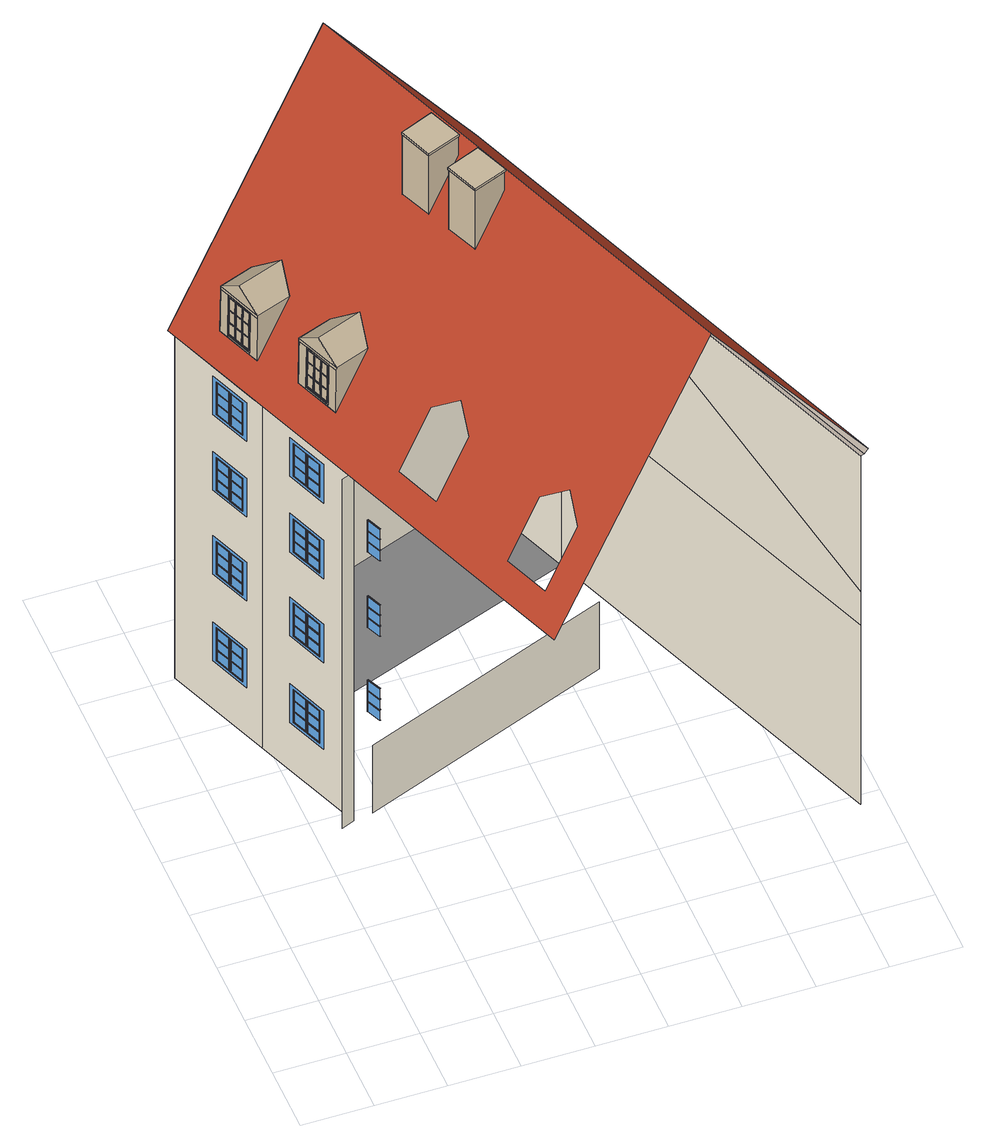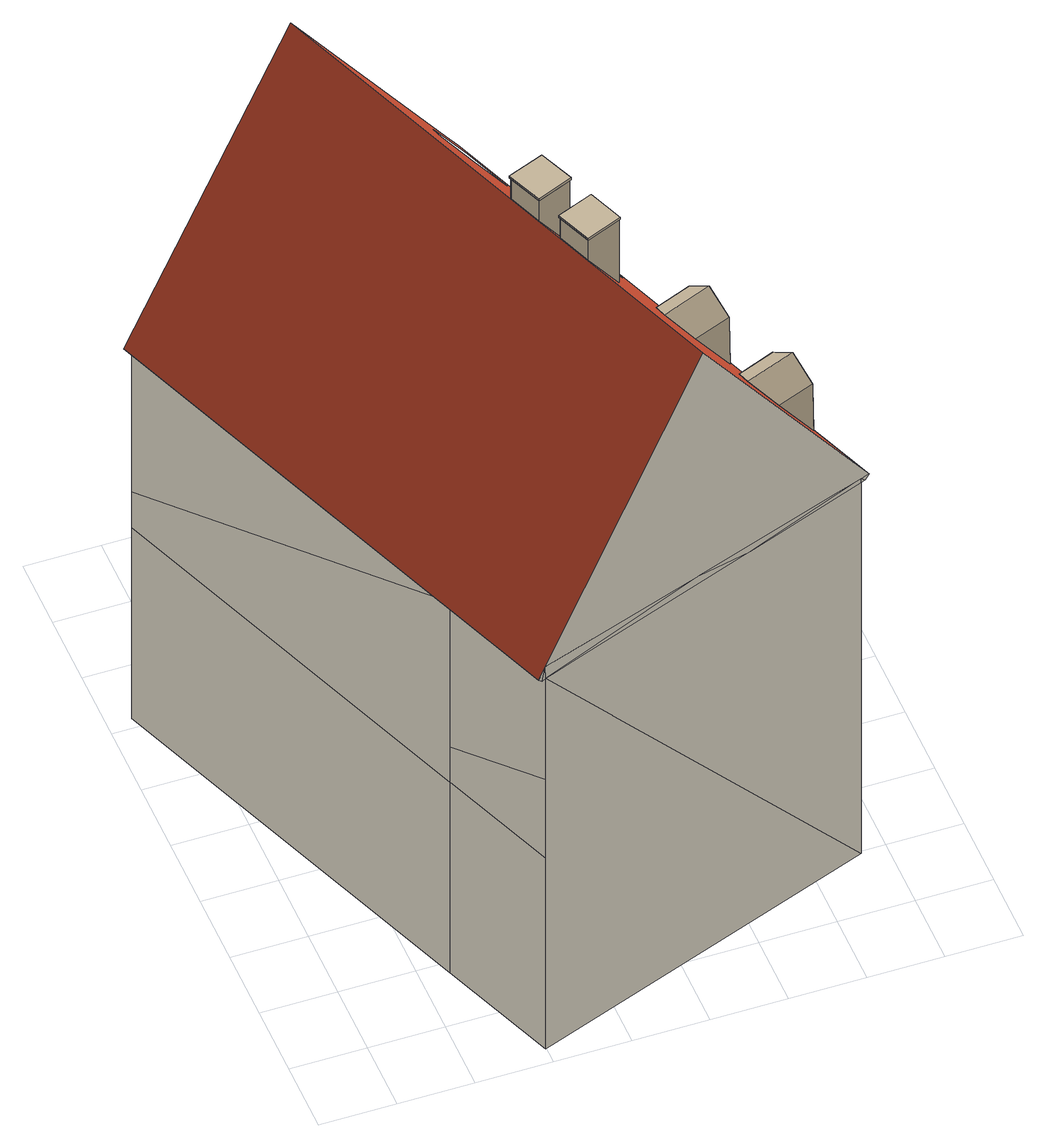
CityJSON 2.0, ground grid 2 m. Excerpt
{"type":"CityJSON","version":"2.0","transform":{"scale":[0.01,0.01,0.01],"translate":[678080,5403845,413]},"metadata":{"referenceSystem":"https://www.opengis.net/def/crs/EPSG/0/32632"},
"CityObjects":{
"building1":{"type":"Building","attributes":{"dataAvailable":"NotSufficient","measuredHeight":20.84},"children":["building1-1","building1-2","building1-3","building1-4"],"geometry":[{"type":"MultiSurface","lod":"3","boundaries":[[[0,1,2]],[[3,4,1,0]],[[2,5,0]],[[6,3,0,5]],[[7,4,3]],[[8,9,10,11]],[[12,13,14,15]],[[16,17,18,19]],[[20,21,22,23]],[[24,25,26,27]],[[28,29,30,31]],[[32,33,34,35]],[[36,37,38,39]],[[40,41,42,43]],[[44,45,46,47]],[[48,49,50,51]],[[52,53,54,55]],[[13,56,57,14]],[[9,58,59,10]],[[17,60,61,18]],[[25,62,63,26]],[[21,64,65,22]],[[29,66,67,30]],[[37,68,69,38]],[[33,70,71,34]],[[41,72,73,42]],[[49,74,75,50]],[[45,76,77,46]],[[53,78,79,54]],[[80,81,82,83],[57,84,15,14],[85,11,10,59],[86,19,18,61]],[[87,88,89,90],[63,91,27,26],[92,23,22,65],[93,31,30,67]],[[94,95,96,97],[69,98,39,38],[99,35,34,71],[100,43,42,73]],[[101,102,103,104],[75,105,51,50],[106,47,46,77],[107,55,54,79]],[[13,12,108,109]],[[9,8,110,111]],[[17,16,112,113]],[[25,24,114,115]],[[21,20,116,117]],[[29,28,118,119]],[[37,36,120,121]],[[33,32,122,123]],[[41,40,124,125]],[[49,48,126,127]],[[45,44,128,129]],[[53,52,130,131]],[[132,12,15,84]],[[133,16,19,86]],[[134,8,11,85]],[[135,24,27,91]],[[136,28,31,93]],[[137,20,23,92]],[[138,36,39,98]],[[139,40,43,100]],[[140,32,35,99]],[[141,48,51,105]],[[142,52,55,107]],[[143,44,47,106]],[[60,17,16,133]],[[13,12,132,56]],[[58,9,8,134]],[[66,29,28,136]],[[25,24,135,62]],[[64,21,20,137]],[[72,41,40,139]],[[37,36,138,68]],[[70,33,32,140]],[[78,53,52,142]],[[49,48,141,74]],[[76,45,44,143]],[[5,144,145,6],[146,147,148,149],[150,151,152,153],[154,155,156,157],[158,159,160,161]],[[8,134,162,110]],[[12,132,163,108]],[[16,133,164,112]],[[20,137,165,116]],[[24,135,166,114]],[[28,136,167,118]],[[32,140,168,122]],[[36,138,169,120]],[[40,139,170,124]],[[44,143,171,128]],[[48,141,172,126]],[[52,142,173,130]],[[60,133,86,61]],[[56,132,84,57]],[[58,134,85,59]],[[66,136,93,67]],[[62,135,91,63]],[[64,137,92,65]],[[72,139,100,73]],[[68,138,98,69]],[[70,140,99,71]],[[78,142,107,79]],[[74,141,105,75]],[[76,143,106,77]],[[7,3,6]],[[56,13,109,174]],[[58,9,111,175]],[[60,17,113,176]],[[62,25,115,177]],[[64,21,117,178]],[[66,29,119,179]],[[68,37,121,180]],[[70,33,123,181]],[[72,41,125,182]],[[74,49,127,183]],[[76,45,129,184]],[[78,53,131,185]],[[186,187,188,189]],[[190,191,192,193]],[[194,195,196,197]],[[198,199,200,201]],[[202,203,204,205]],[[206,207,208,209]],[[210,211,212,213]],[[214,215,216,217]],[[218,219,220,221]],[[222,223,224,225]],[[226,227,228,229]],[[230,231,232,233]],[[147,146,149,148],[80,83,82,81],[234,235,236,237]],[[154,157,156,155],[87,90,89,88],[238,239,240,241]],[[151,150,153,152],[94,97,96,95],[242,243,244,245]],[[160,159,158,161],[101,104,103,102],[246,247,248,249]],[[132,56,174,163]],[[134,58,175,162]],[[133,60,176,164]],[[135,62,177,166]],[[137,64,178,165]],[[136,66,179,167]],[[138,68,180,169]],[[140,70,181,168]],[[139,72,182,170]],[[141,74,183,172]],[[143,76,184,171]],[[142,78,185,173]],[[191,250,251,192]],[[195,252,253,196]],[[187,254,255,188]],[[203,256,257,204]],[[207,258,259,208]],[[199,260,261,200]],[[215,262,263,216]],[[219,264,265,220]],[[211,266,267,212]],[[227,268,269,228]],[[231,270,271,232]],[[223,272,273,224]],[[234,237,236,235],[251,274,193,192],[275,197,196,253],[276,189,188,255]],[[238,241,240,239],[257,277,205,204],[278,209,208,259],[279,201,200,261]],[[242,245,244,243],[263,280,217,216],[281,221,220,265],[282,213,212,267]],[[246,249,248,247],[269,283,229,228],[284,233,232,271],[285,225,224,273]],[[187,186,286,287]],[[195,194,288,289]],[[191,190,290,291]],[[199,198,292,293]],[[207,206,294,295]],[[203,202,296,297]],[[211,210,298,299]],[[219,218,300,301]],[[215,214,302,303]],[[223,222,304,305]],[[231,230,306,307]],[[227,226,308,309]],[[310,186,189,276]],[[311,194,197,275]],[[312,190,193,274]],[[313,198,201,279]],[[314,206,209,278]],[[315,202,205,277]],[[316,210,213,282]],[[317,218,221,281]],[[318,214,217,280]],[[319,222,225,285]],[[320,230,233,284]],[[321,226,229,283]],[[252,195,194,311]],[[254,187,186,310]],[[191,190,312,250]],[[258,207,206,314]],[[260,199,198,313]],[[203,202,315,256]],[[264,219,218,317]],[[266,211,210,316]],[[215,214,318,262]],[[270,231,230,320]],[[272,223,222,319]],[[227,226,321,268]],[[186,310,322,286]],[[194,311,323,288]],[[190,312,324,290]],[[198,313,325,292]],[[206,314,326,294]],[[202,315,327,296]],[[210,316,328,298]],[[218,317,329,300]],[[214,318,330,302]],[[222,319,331,304]],[[230,320,332,306]],[[226,321,333,308]],[[334,335,336,337]],[[338,339,340,341]],[[342,343,344,345]],[[346,347,348,349]],[[350,351,352,353]],[[354,355,356,357]],[[358,359,360,361]],[[362,363,364,365]],[[366,367,368,369]],[[250,312,274,251]],[[254,310,276,255]],[[252,311,275,253]],[[256,315,277,257]],[[260,313,279,261]],[[258,314,278,259]],[[262,318,280,263]],[[266,316,282,267]],[[264,317,281,265]],[[268,321,283,269]],[[272,319,285,273]],[[270,320,284,271]],[[252,195,289,370]],[[254,187,287,371]],[[250,191,291,372]],[[258,207,295,373]],[[260,199,293,374]],[[256,203,297,375]],[[264,219,301,376]],[[266,211,299,377]],[[262,215,303,378]],[[270,231,307,379]],[[272,223,305,380]],[[268,227,309,381]],[[339,382,383,340]],[[335,384,385,336]],[[343,386,387,344]],[[351,388,389,352]],[[347,390,391,348]],[[355,392,393,356]],[[363,394,395,364]],[[359,396,397,360]],[[367,398,399,368]],[[339,338,400,401]],[[335,334,402,403]],[[343,342,404,405]],[[351,350,406,407]],[[347,346,408,409]],[[355,354,410,411]],[[363,362,412,413]],[[359,358,414,415]],[[367,366,416,417]],[[310,254,371,322]],[[311,252,370,323]],[[312,250,372,324]],[[313,260,374,325]],[[314,258,373,326]],[[315,256,375,327]],[[316,266,377,328]],[[317,264,376,329]],[[318,262,378,330]],[[319,272,380,331]],[[320,270,379,332]],[[321,268,381,333]],[[386,343,342,418]],[[339,338,419,382]],[[384,335,334,420]],[[392,355,354,421]],[[351,350,422,388]],[[390,347,346,423]],[[398,367,366,424]],[[363,362,425,394]],[[396,359,358,426]],[[334,420,427,402]],[[338,419,428,400]],[[342,418,429,404]],[[346,423,430,408]],[[350,422,431,406]],[[354,421,432,410]],[[358,426,433,414]],[[362,425,434,412]],[[366,424,435,416]],[[382,339,401,436]],[[384,335,403,437]],[[386,343,405,438]],[[388,351,407,439]],[[390,347,409,440]],[[392,355,411,441]],[[394,363,413,442]],[[396,359,415,443]],[[398,367,417,444]],[[3,6,445,446]],[[447,448,449,450]],[[451,452,453,454]],[[455,456,457,458]],[[459,460,461,462]],[[463,464,465,466]],[[467,468,469,470]],[[471,472,473,474]],[[475,476,477,478]],[[479,480,481,482]],[[483,484,485,486]],[[487,488,489,490]],[[491,492,493,494]],[[495,445,6,145],[496,497,498,499],[500,501,502,503],[504,505,506,507],[508,509,510,511]],[[452,512,513,453]],[[448,514,515,449]],[[456,516,517,457]],[[464,518,519,465]],[[460,520,521,461]],[[468,522,523,469]],[[476,524,525,477]],[[472,526,527,473]],[[480,528,529,481]],[[488,530,531,489]],[[484,532,533,485]],[[492,534,535,493]],[[536,537,538,539],[513,540,454,453],[541,450,449,515],[542,458,457,517]],[[543,544,545,546],[519,547,466,465],[548,462,461,521],[549,470,469,523]],[[550,551,552,553],[525,554,478,477],[555,474,473,527],[556,482,481,529]],[[557,558,559,560],[531,561,490,489],[562,486,485,533],[563,494,493,535]],[[495,564,565,446,445]],[[452,451,566,567]],[[448,447,568,569]],[[456,455,570,571]],[[464,463,572,573]],[[460,459,574,575]],[[468,467,576,577]],[[476,475,578,579]],[[472,471,580,581]],[[480,479,582,583]],[[488,487,584,585]],[[484,483,586,587]],[[492,491,588,589]],[[590,451,454,540]],[[591,455,458,542]],[[592,447,450,541]],[[593,463,466,547]],[[594,467,470,549]],[[595,459,462,548]],[[596,475,478,554]],[[597,479,482,556]],[[598,471,474,555]],[[599,487,490,561]],[[600,491,494,563]],[[601,483,486,562]],[[516,456,455,591]],[[452,451,590,512]],[[514,448,447,592]],[[522,468,467,594]],[[464,463,593,518]],[[520,460,459,595]],[[528,480,479,597]],[[476,475,596,524]],[[526,472,471,598]],[[534,492,491,600]],[[488,487,599,530]],[[532,484,483,601]],[[447,592,602,568]],[[451,590,603,566]],[[455,591,604,570]],[[459,595,605,574]],[[463,593,606,572]],[[467,594,607,576]],[[471,598,608,580]],[[475,596,609,578]],[[479,597,610,582]],[[483,601,611,586]],[[487,599,612,584]],[[491,600,613,588]],[[516,591,542,517]],[[512,590,540,513]],[[514,592,541,515]],[[522,594,549,523]],[[518,593,547,519]],[[520,595,548,521]],[[528,597,556,529]],[[524,596,554,525]],[[526,598,555,527]],[[534,600,563,535]],[[530,599,561,531]],[[532,601,562,533]],[[512,452,567,614]],[[514,448,569,615]],[[516,456,571,616]],[[518,464,573,617]],[[520,460,575,618]],[[522,468,577,619]],[[524,476,579,620]],[[526,472,581,621]],[[528,480,583,622]],[[530,488,585,623]],[[532,484,587,624]],[[534,492,589,625]],[[626,627,628,629]],[[630,631,632,633]],[[634,635,636,637]],[[638,639,640,641]],[[642,643,644,645]],[[646,647,648,649]],[[650,651,652,653]],[[654,655,656,657]],[[658,659,660,661]],[[662,663,664,665]],[[666,667,668,669]],[[670,671,672,673]],[[496,499,498,497],[536,539,538,537],[674,675,676,677]],[[509,508,511,510],[543,546,545,544],[678,679,680,681]],[[502,501,500,503],[550,553,552,551],[682,683,684,685]],[[506,505,504,507],[557,560,559,558],[686,687,688,689]],[[590,512,614,603]],[[592,514,615,602]],[[591,516,616,604]],[[593,518,617,606]],[[595,520,618,605]],[[594,522,619,607]],[[596,524,620,609]],[[598,526,621,608]],[[597,528,622,610]],[[599,530,623,612]],[[601,532,624,611]],[[600,534,625,613]],[[631,690,691,632]],[[635,692,693,636]],[[627,694,695,628]],[[643,696,697,644]],[[647,698,699,648]],[[639,700,701,640]],[[655,702,703,656]],[[659,704,705,660]],[[651,706,707,652]],[[667,708,709,668]],[[671,710,711,672]],[[663,712,713,664]],[[674,677,676,675],[691,714,633,632],[715,637,636,693],[716,629,628,695]],[[678,681,680,679],[697,717,645,644],[718,649,648,699],[719,641,640,701]],[[682,685,684,683],[703,720,657,656],[721,661,660,705],[722,653,652,707]],[[686,689,688,687],[709,723,669,668],[724,673,672,711],[725,665,664,713]],[[627,626,726,727]],[[635,634,728,729]],[[631,630,730,731]],[[639,638,732,733]],[[647,646,734,735]],[[643,642,736,737]],[[651,650,738,739]],[[659,658,740,741]],[[655,654,742,743]],[[663,662,744,745]],[[671,670,746,747]],[[667,666,748,749]],[[750,626,629,716]],[[751,634,637,715]],[[752,630,633,714]],[[753,638,641,719]],[[754,646,649,718]],[[755,642,645,717]],[[756,650,653,722]],[[757,658,661,721]],[[758,654,657,720]],[[759,662,665,725]],[[760,670,673,724]],[[761,666,669,723]],[[692,635,634,751]],[[694,627,626,750]],[[631,630,752,690]],[[698,647,646,754]],[[700,639,638,753]],[[643,642,755,696]],[[704,659,658,757]],[[706,651,650,756]],[[655,654,758,702]],[[710,671,670,760]],[[712,663,662,759]],[[667,666,761,708]],[[626,750,762,726]],[[634,751,763,728]],[[630,752,764,730]],[[638,753,765,732]],[[646,754,766,734]],[[642,755,767,736]],[[650,756,768,738]],[[658,757,769,740]],[[654,758,770,742]],[[662,759,771,744]],[[670,760,772,746]],[[666,761,773,748]],[[690,752,714,691]],[[694,750,716,695]],[[692,751,715,693]],[[696,755,717,697]],[[700,753,719,701]],[[698,754,718,699]],[[702,758,720,703]],[[706,756,722,707]],[[704,757,721,705]],[[708,761,723,709]],[[712,759,725,713]],[[710,760,724,711]],[[692,635,729,774]],[[694,627,727,775]],[[690,631,731,776]],[[698,647,735,777]],[[700,639,733,778]],[[696,643,737,779]],[[704,659,741,780]],[[706,651,739,781]],[[702,655,743,782]],[[710,671,747,783]],[[712,663,745,784]],[[708,667,749,785]],[[750,694,775,762]],[[751,692,774,763]],[[752,690,776,764]],[[753,700,778,765]],[[754,698,777,766]],[[755,696,779,767]],[[756,706,781,768]],[[757,704,780,769]],[[758,702,782,770]],[[759,712,784,771]],[[760,710,783,772]],[[761,708,785,773]],[[786,5,2]],[[787,788,789,790,791]],[[792,793,794,795,796]],[[4,7,797,798,799,800,1],[801,802,803,804,805],[796,795,794,793,792],[806,807,808,809,810],[789,788,787,791,790]],[[2,811,786]],[[812,144,5,786]],[[811,2,1,800,813]],[[814,815,816,817]],[[811,812,786]],[[145,144,818,819]],[[812,820,821,818,144]],[[799,822,823,824,813,800]],[[811,813,812]],[[825,812,813]],[[813,824,825]],[[818,821,826,819]],[[820,812,827,828]],[[821,820,828,826]],[[812,825,829,827]],[[825,824,823,829]],[[829,827,823]],[[826,828,827,830,831]],[[832,830,827]],[[819,826,831,833]],[[823,822,834,829]],[[827,829,834,832]]],"semantics":{"surfaces":[{"type":"WallSurface"},{"type":"OuterCeilingSurface"},{"type":"Window"},{"type":"RoofSurface"},{"type":"RoofSurface","klumMaterialClass":"Ceramic","klumMaterialIndex":"D201","materialUncertainty":0.3},{"type":"GroundSurface"}],"values":[0,1,0,1,1,2,2,2,2,2,2,2,2,2,2,2,2,2,2,2,2,2,2,2,2,2,2,2,2,2,2,2,2,2,2,2,2,2,2,2,2,2,2,2,2,2,2,2,2,2,2,2,2,2,2,2,2,2,2,2,2,2,2,2,2,2,2,2,2,0,2,2,2,2,2,2,2,2,2,2,2,2,2,2,2,2,2,2,2,2,2,2,2,2,0,2,2,2,2,2,2,2,2,2,2,2,2,2,2,2,2,2,2,2,2,2,2,2,2,2,2,2,2,2,2,2,2,2,2,2,2,2,2,2,2,2,2,2,2,2,2,2,2,2,2,2,2,2,2,2,2,2,2,2,2,2,2,2,2,2,2,2,2,2,2,2,2,2,2,2,2,2,2,2,2,2,2,2,2,2,2,2,2,2,2,2,2,2,2,2,2,2,2,2,2,2,2,2,2,2,2,2,2,2,2,2,2,2,2,2,2,2,2,2,2,2,2,2,2,2,2,2,2,2,2,2,2,2,2,2,2,2,2,2,2,2,2,2,2,2,2,2,2,2,2,2,2,2,2,2,2,2,2,2,2,2,2,2,2,2,2,2,2,2,2,2,2,2,2,2,2,2,2,2,2,2,2,2,2,2,2,2,2,2,2,2,2,2,2,1,2,2,2,2,2,2,2,2,2,2,2,2,0,2,2,2,2,2,2,2,2,2,2,2,2,2,2,2,2,0,2,2,2,2,2,2,2,2,2,2,2,2,2,2,2,2,2,2,2,2,2,2,2,2,2,2,2,2,2,2,2,2,2,2,2,2,2,2,2,2,2,2,2,2,2,2,2,2,2,2,2,2,2,2,2,2,2,2,2,2,2,2,2,2,2,2,2,2,2,2,2,2,2,2,2,2,2,2,2,2,2,2,2,2,2,2,2,2,2,2,2,2,2,2,2,2,2,2,2,2,2,2,2,2,2,2,2,2,2,2,2,2,2,2,2,2,2,2,2,2,2,2,2,2,2,2,2,2,2,2,2,2,2,2,2,2,2,2,2,2,2,2,2,2,2,2,2,2,2,2,2,2,2,2,2,2,2,2,2,2,2,2,2,2,2,2,2,2,2,2,2,2,2,2,2,2,2,2,2,2,2,2,2,2,2,2,2,2,2,2,2,2,2,2,2,2,2,2,2,2,0,3,3,4,0,0,0,0,0,5,0,4,0,0,0,0,0,0,1,1,0,0,0,0,1,1]}}]},
"building1-1":{"type":"BuildingInstallation","parents":["building1"],"geometry":[{"type":"MultiSurface","lod":"3","boundaries":[[[835,836,837,838]],[[839,840,841,842]],[[843,844,845,846]],[[847,848,849,850]],[[851,852,853,854],[855,843,846,856,857,858,859,860]],[[861,862,863,864]],[[865,866,867]],[[855,868,844,843]],[[847,869,870,850]],[[865,867,871,854,853,872]],[[854,873,874,851]],[[864,863,875,876]],[[849,877,878,848]],[[879,880,836,835]],[[844,868,881,882]],[[835,879,883,838]],[[884,885,886,887]],[[839,842,888,845,844,882]],[[883,889,880,879]],[[868,890,891,841,840,881]],[[876,875,892,893]],[[853,894,873,854]],[[860,890,845,846]],[[860,890,868,855]],[[848,878,869,847]],[[838,837,889,883]],[[850,870,877,849]],[[790,791,865,872]],[[895,896,897,898]],[[899,900,885,884]],[[842,841,891,888],[901,902,903,904],[897,896,905,906],[885,900,907,886]],[[893,892,862,861]],[[858,841,891,859]],[[908,909,910,911]],[[908,904,903,911]],[[856,888,842,857]],[[857,842,841,858]],[[912,913,914,915]],[[898,897,906,916]],[[856,888,891,859]],[[843,855,860,846],[835,838,883,879],[847,850,849,848],[864,876,893,861]],[[911,903,902,910]],[[916,898,895,917]],[[909,901,904,908]],[[884,899,918,887]],[[916,906,905,917]],[[910,902,901,909]],[[887,886,907,918]],[[845,890,868,844],[880,889,837,836],[878,877,870,869],[862,892,875,863]],[[856,859,858,857],[908,911,910,909],[916,917,895,898],[887,918,899,884]],[[851,874,919,852]],[[861,893,876,864]],[[788,789,871,867]],[[852,920,790,872,853]],[[859,891,890,860]],[[851,921,920,852]],[[789,921,851,854,871]],[[922,923,924,925]],[[846,860,859,856],[925,926,927,922],[928,929,930,931],[932,933,912,915]],[[929,934,935,930]],[[930,935,936,931]],[[932,937,938,933]],[[915,914,937,932]],[[888,891,890,845],[923,939,940,924],[936,935,934,941],[914,913,938,937]],[[928,931,930,929]],[[927,939,923,922]],[[925,924,940,926]],[[915,912,933,932]],[[928,941,934,929]],[[846,845,888,856]],[[933,938,913,912]],[[925,922,927,926]],[[918,907,900,899]],[[931,936,941,928]],[[926,940,939,927]],[[917,905,896,895]],[[787,791,865,866]],[[788,787,866,867]],[[789,921,920,790,791,787,788]]]}]},
"building1-2":{"type":"BuildingInstallation","parents":["building1"],"geometry":[{"type":"MultiSurface","lod":"3","boundaries":[[[942,943,944,945]],[[946,947,948,949]],[[950,951,952,953]],[[954,955,956,957]],[[958,959,960,961],[962,950,953,963,964,965,966,967]],[[968,969,970,971]],[[972,973,974]],[[962,975,951,950]],[[954,976,977,957]],[[972,974,978,961,960,979]],[[961,980,981,958]],[[971,970,982,983]],[[956,984,985,955]],[[986,987,943,942]],[[951,975,988,989]],[[942,986,990,945]],[[991,992,993,994]],[[946,949,995,952,951,989]],[[990,996,987,986]],[[975,997,998,948,947,988]],[[983,982,999,1000]],[[960,1001,980,961]],[[967,997,952,953]],[[967,997,975,962]],[[955,985,976,954]],[[945,944,996,990]],[[957,977,984,956]],[[796,792,972,979]],[[1002,1003,1004,1005]],[[1006,1007,992,991]],[[949,948,998,995],[1008,1009,1010,1011],[1004,1003,1012,1013],[992,1007,1014,993]],[[1000,999,969,968]],[[965,948,998,966]],[[1015,1016,1017,1018]],[[1015,1011,1010,1018]],[[963,995,949,964]],[[964,949,948,965]],[[1019,1020,1021,1022]],[[1005,1004,1013,1023]],[[963,995,998,966]],[[950,962,967,953],[942,945,990,986],[954,957,956,955],[971,983,1000,968]],[[1018,1010,1009,1017]],[[1023,1005,1002,1024]],[[1016,1008,1011,1015]],[[991,1006,1025,994]],[[1023,1013,1012,1024]],[[1017,1009,1008,1016]],[[994,993,1014,1025]],[[952,997,975,951],[987,996,944,943],[985,984,977,976],[969,999,982,970]],[[963,966,965,964],[1015,1018,1017,1016],[1023,1024,1002,1005],[994,1025,1006,991]],[[958,981,1026,959]],[[968,1000,983,971]],[[794,795,978,974]],[[959,1027,796,979,960]],[[966,998,997,967]],[[958,1028,1027,959]],[[795,1028,958,961,978]],[[1029,1030,1031,1032]],[[953,967,966,963],[1032,1033,1034,1029],[1035,1036,1037,1038],[1039,1040,1019,1022]],[[1036,1041,1042,1037]],[[1037,1042,1043,1038]],[[1039,1044,1045,1040]],[[1022,1021,1044,1039]],[[995,998,997,952],[1030,1046,1047,1031],[1043,1042,1041,1048],[1021,1020,1045,1044]],[[1035,1038,1037,1036]],[[1034,1046,1030,1029]],[[1032,1031,1047,1033]],[[1022,1019,1040,1039]],[[1035,1048,1041,1036]],[[953,952,995,963]],[[1040,1045,1020,1019]],[[1032,1029,1034,1033]],[[1025,1014,1007,1006]],[[1038,1043,1048,1035]],[[1033,1047,1046,1034]],[[1024,1012,1003,1002]],[[793,792,972,973]],[[794,793,973,974]],[[795,1028,1027,796,792,793,794]]]}]},
"building1-3":{"type":"BuildingInstallation","attributes":{"materialUncertainty":1},"parents":["building1"],"geometry":[{"type":"MultiSurface","lod":"3","boundaries":[[[1049,1050,1051,1052]],[[1053,1054,1055,1056]],[[1057,1058,1059,1060]],[[1051,1061,1062,1052]],[[1061,1063,1064,1062],[1055,1060,1059,1056]],[[1050,1063,1061,1051]],[[1052,1062,1064,1049]],[[1049,1064,1063,1050]],[[1054,1057,1060,1055]],[[1053,1056,1059,1058]],[[1058,1057,1054,1053]]]}]},
"building1-4":{"type":"BuildingInstallation","attributes":{"materialUncertainty":1},"parents":["building1"],"geometry":[{"type":"MultiSurface","lod":"3","boundaries":[[[1065,1066,1067,1068]],[[1069,1070,1071,1072]],[[1073,1074,1075,1076]],[[1067,1077,1078,1068]],[[1077,1079,1080,1078],[1071,1076,1075,1072]],[[1066,1079,1077,1067]],[[1068,1078,1080,1065]],[[1065,1080,1079,1066]],[[1070,1073,1076,1071]],[[1069,1072,1075,1074]],[[1074,1073,1070,1069]]]}]}
},
"vertices":[
[53,1401,1329],[41,1396,1341],[64,1404,1342],[173,1089,1329],[161,1085,1341],[64,1405,1329],[184,1093,1329],[161,1084,1341],[123,1256,1180],[123,1256,1218],[122,1256,1218],[122,1256,1180],[123,1256,1141],[123,1256,1179],[122,1256,1179],[122,1256,1141],[123,1256,1219],[123,1256,1257],[122,1256,1257],[122,1256,1219],[123,1256,906],[123,1256,943],[122,1256,943],[122,1256,906],[123,1256,867],[123,1256,904],[122,1256,904],[122,1256,867],[123,1256,945],[123,1256,982],[122,1256,982],[122,1256,945],[123,1256,602],[123,1256,639],[122,1256,639],[122,1256,602],[123,1256,563],[123,1256,600],[122,1256,600],[122,1256,563],[123,1256,641],[123,1256,678],[122,1256,678],[122,1256,641],[123,1256,289],[123,1256,326],[122,1256,326],[122,1256,289],[123,1256,250],[123,1256,287],[122,1256,287],[122,1256,250],[123,1256,328],[123,1256,365],[122,1256,365],[122,1256,328],[139,1214,1179],[138,1214,1179],[139,1214,1218],[138,1214,1218],[139,1214,1257],[138,1214,1257],[139,1214,904],[138,1214,904],[139,1214,943],[138,1214,943],[139,1214,982],[138,1214,982],[139,1214,600],[138,1214,600],[139,1214,639],[138,1214,639],[139,1214,678],[138,1214,678],[139,1214,287],[138,1214,287],[139,1214,326],[138,1214,326],[139,1214,365],[138,1214,365],[121,1258,1258],[121,1258,1140],[139,1212,1140],[139,1212,1258],[138,1214,1141],[138,1214,1180],[138,1214,1219],[121,1258,984],[121,1258,865],[139,1212,865],[139,1212,984],[138,1214,867],[138,1214,906],[138,1214,945],[121,1258,680],[121,1258,561],[139,1212,561],[139,1212,680],[138,1214,563],[138,1214,602],[138,1214,641],[121,1258,367],[121,1258,248],[139,1212,248],[139,1212,367],[138,1214,250],[138,1214,289],[138,1214,328],[125,1257,1141],[125,1257,1179],[125,1257,1180],[125,1257,1218],[125,1257,1219],[125,1257,1257],[125,1257,867],[125,1257,904],[125,1257,906],[125,1257,943],[125,1257,945],[125,1257,982],[125,1257,563],[125,1257,600],[125,1257,602],[125,1257,639],[125,1257,641],[125,1257,678],[125,1257,250],[125,1257,287],[125,1257,289],[125,1257,326],[125,1257,328],[125,1257,365],[139,1214,1141],[139,1214,1219],[139,1214,1180],[139,1214,867],[139,1214,945],[139,1214,906],[139,1214,563],[139,1214,641],[139,1214,602],[139,1214,250],[139,1214,328],[139,1214,289],[64,1405,66],[184,1093,66],[116,1271,1129],[116,1271,1269],[163,1150,1269],[163,1150,1129],[116,1271,551],[116,1271,691],[163,1150,691],[163,1150,551],[116,1271,995],[163,1150,995],[163,1150,855],[116,1271,855],[163,1150,237],[116,1271,237],[116,1271,377],[163,1150,377],[141,1215,1180],[141,1215,1141],[141,1215,1219],[141,1215,906],[141,1215,867],[141,1215,945],[141,1215,602],[141,1215,563],[141,1215,641],[141,1215,289],[141,1215,250],[141,1215,328],[141,1215,1179],[141,1215,1218],[141,1215,1257],[141,1215,904],[141,1215,943],[141,1215,982],[141,1215,600],[141,1215,639],[141,1215,678],[141,1215,287],[141,1215,326],[141,1215,365],[142,1207,1219],[142,1207,1257],[141,1207,1257],[141,1207,1219],[142,1207,1141],[142,1207,1179],[141,1207,1179],[141,1207,1141],[142,1207,1180],[142,1207,1218],[141,1207,1218],[141,1207,1180],[142,1207,945],[142,1207,982],[141,1207,982],[141,1207,945],[142,1207,867],[142,1207,904],[141,1207,904],[141,1207,867],[142,1207,906],[142,1207,943],[141,1207,943],[141,1207,906],[142,1207,641],[142,1207,678],[141,1207,678],[141,1207,641],[142,1207,563],[142,1207,600],[141,1207,600],[141,1207,563],[142,1207,602],[142,1207,639],[141,1207,639],[141,1207,602],[142,1207,328],[142,1207,365],[141,1207,365],[141,1207,328],[142,1207,250],[142,1207,287],[141,1207,287],[141,1207,250],[142,1207,289],[142,1207,326],[141,1207,326],[141,1207,289],[140,1209,1258],[158,1163,1258],[158,1163,1140],[140,1209,1140],[140,1209,984],[158,1163,984],[158,1163,865],[140,1209,865],[140,1209,680],[158,1163,680],[158,1163,561],[140,1209,561],[140,1209,367],[158,1163,367],[158,1163,248],[140,1209,248],[158,1165,1179],[157,1165,1179],[158,1165,1218],[157,1165,1218],[158,1165,1257],[157,1165,1257],[158,1165,904],[157,1165,904],[158,1165,943],[157,1165,943],[158,1165,982],[157,1165,982],[158,1165,600],[157,1165,600],[158,1165,639],[157,1165,639],[158,1165,678],[157,1165,678],[158,1165,287],[157,1165,287],[158,1165,326],[157,1165,326],[158,1165,365],[157,1165,365],[157,1165,1141],[157,1165,1180],[157,1165,1219],[157,1165,867],[157,1165,906],[157,1165,945],[157,1165,563],[157,1165,602],[157,1165,641],[157,1165,250],[157,1165,289],[157,1165,328],[144,1208,1219],[144,1208,1257],[144,1208,1180],[144,1208,1218],[144,1208,1141],[144,1208,1179],[144,1208,945],[144,1208,982],[144,1208,906],[144,1208,943],[144,1208,867],[144,1208,904],[144,1208,641],[144,1208,678],[144,1208,602],[144,1208,639],[144,1208,563],[144,1208,600],[144,1208,328],[144,1208,365],[144,1208,289],[144,1208,326],[144,1208,250],[144,1208,287],[158,1165,1219],[158,1165,1180],[158,1165,1141],[158,1165,945],[158,1165,906],[158,1165,867],[158,1165,641],[158,1165,602],[158,1165,563],[158,1165,328],[158,1165,289],[158,1165,250],[160,1166,1219],[160,1166,1180],[160,1166,1141],[160,1166,945],[160,1166,906],[160,1166,867],[160,1166,641],[160,1166,602],[160,1166,563],[160,1166,328],[160,1166,289],[160,1166,250],[308,662,1180],[308,662,1218],[307,662,1218],[307,662,1180],[308,662,1141],[308,662,1179],[307,662,1179],[307,662,1141],[308,662,1219],[308,662,1257],[307,662,1257],[307,662,1219],[308,662,602],[308,662,639],[307,662,639],[307,662,602],[308,662,563],[308,662,600],[307,662,600],[307,662,563],[308,662,641],[308,662,678],[307,662,678],[307,662,641],[308,662,906],[308,662,943],[307,662,943],[307,662,906],[308,662,867],[308,662,904],[307,662,904],[307,662,867],[308,662,945],[308,662,982],[307,662,982],[307,662,945],[160,1166,1218],[160,1166,1257],[160,1166,1179],[160,1166,943],[160,1166,982],[160,1166,904],[160,1166,639],[160,1166,678],[160,1166,600],[160,1166,326],[160,1166,365],[160,1166,287],[325,621,1179],[324,620,1179],[325,621,1218],[324,620,1218],[325,621,1257],[324,620,1257],[325,621,600],[324,620,600],[325,621,639],[324,620,639],[325,621,678],[324,620,678],[325,621,904],[324,620,904],[325,621,943],[324,620,943],[325,621,982],[324,620,982],[310,663,1141],[310,663,1179],[310,663,1180],[310,663,1218],[310,663,1219],[310,663,1257],[310,663,563],[310,663,600],[310,663,602],[310,663,639],[310,663,641],[310,663,678],[310,663,867],[310,663,904],[310,663,906],[310,663,943],[310,663,945],[310,663,982],[325,621,1219],[325,621,1141],[325,621,1180],[325,621,641],[325,621,563],[325,621,602],[325,621,945],[325,621,867],[325,621,906],[327,621,1180],[327,621,1141],[327,621,1219],[327,621,602],[327,621,563],[327,621,641],[327,621,906],[327,621,867],[327,621,945],[327,621,1179],[327,621,1218],[327,621,1257],[327,621,600],[327,621,639],[327,621,678],[327,621,904],[327,621,943],[327,621,982],[310,767,1329],[298,763,1329],[228,982,1180],[228,982,1218],[228,981,1218],[228,981,1180],[228,982,1141],[228,982,1179],[228,981,1179],[228,981,1141],[228,982,1219],[228,982,1257],[228,981,1257],[228,981,1219],[228,982,906],[228,982,943],[228,981,943],[228,981,906],[228,982,867],[228,982,904],[228,981,904],[228,981,867],[228,982,945],[228,982,982],[228,981,982],[228,981,945],[228,982,602],[228,982,639],[228,981,639],[228,981,602],[228,982,563],[228,982,600],[228,981,600],[228,981,563],[228,982,641],[228,982,678],[228,981,678],[228,981,641],[228,982,289],[228,982,326],[228,981,326],[228,981,289],[228,982,250],[228,982,287],[228,981,287],[228,981,250],[228,982,328],[228,982,365],[228,981,365],[228,981,328],[310,767,66],[222,996,1269],[268,875,1269],[268,875,1129],[222,996,1129],[268,875,551],[222,996,551],[222,996,691],[268,875,691],[268,875,237],[222,996,237],[222,996,377],[268,875,377],[222,996,855],[222,996,995],[268,875,995],[268,875,855],[245,940,1179],[244,939,1179],[245,940,1218],[244,939,1218],[245,940,1257],[244,939,1257],[245,940,904],[244,939,904],[245,940,943],[244,939,943],[245,940,982],[244,939,982],[245,940,600],[244,939,600],[245,940,639],[244,939,639],[245,940,678],[244,939,678],[245,940,287],[244,939,287],[245,940,326],[244,939,326],[245,940,365],[244,939,365],[227,983,1258],[227,983,1140],[244,937,1140],[244,937,1258],[244,939,1141],[244,939,1180],[244,939,1219],[227,983,984],[227,983,865],[244,937,865],[244,937,984],[244,939,867],[244,939,906],[244,939,945],[227,983,680],[227,983,561],[244,937,561],[244,937,680],[244,939,563],[244,939,602],[244,939,641],[227,983,367],[227,983,248],[244,937,248],[244,937,367],[244,939,250],[244,939,289],[244,939,328],[273,753,66],[273,753,1329],[230,982,1141],[230,982,1179],[230,982,1180],[230,982,1218],[230,982,1219],[230,982,1257],[230,982,867],[230,982,904],[230,982,906],[230,982,943],[230,982,945],[230,982,982],[230,982,563],[230,982,600],[230,982,602],[230,982,639],[230,982,641],[230,982,678],[230,982,250],[230,982,287],[230,982,289],[230,982,326],[230,982,328],[230,982,365],[245,940,1141],[245,940,1219],[245,940,1180],[245,940,867],[245,940,945],[245,940,906],[245,940,563],[245,940,641],[245,940,602],[245,940,250],[245,940,328],[245,940,289],[246,941,1180],[246,941,1141],[246,941,1219],[246,941,906],[246,941,867],[246,941,945],[246,941,602],[246,941,563],[246,941,641],[246,941,289],[246,941,250],[246,941,328],[246,941,1179],[246,941,1218],[246,941,1257],[246,941,904],[246,941,943],[246,941,982],[246,941,600],[246,941,639],[246,941,678],[246,941,287],[246,941,326],[246,941,365],[247,933,1219],[247,933,1257],[246,932,1257],[246,932,1219],[247,933,1141],[247,933,1179],[246,932,1179],[246,932,1141],[247,933,1180],[247,933,1218],[246,932,1218],[246,932,1180],[247,933,945],[247,933,982],[246,932,982],[246,932,945],[247,933,867],[247,933,904],[246,932,904],[246,932,867],[247,933,906],[247,933,943],[246,932,943],[246,932,906],[247,933,641],[247,933,678],[246,932,678],[246,932,641],[247,933,563],[247,933,600],[246,932,600],[246,932,563],[247,933,602],[247,933,639],[246,932,639],[246,932,602],[247,933,328],[247,933,365],[246,932,365],[246,932,328],[247,933,250],[247,933,287],[246,932,287],[246,932,250],[247,933,289],[247,933,326],[246,932,326],[246,932,289],[246,934,1258],[263,888,1258],[263,888,1140],[246,934,1140],[246,934,984],[263,888,984],[263,888,865],[246,934,865],[246,934,680],[263,888,680],[263,888,561],[246,934,561],[246,934,367],[263,888,367],[263,888,248],[246,934,248],[264,891,1179],[262,890,1179],[264,891,1218],[262,890,1218],[264,891,1257],[262,890,1257],[264,891,904],[262,890,904],[264,891,943],[262,890,943],[264,891,982],[262,890,982],[264,891,600],[262,890,600],[264,891,639],[262,890,639],[264,891,678],[262,890,678],[264,891,287],[262,890,287],[264,891,326],[262,890,326],[264,891,365],[262,890,365],[262,890,1141],[262,890,1180],[262,890,1219],[262,890,867],[262,890,906],[262,890,945],[262,890,563],[262,890,602],[262,890,641],[262,890,250],[262,890,289],[262,890,328],[249,933,1219],[249,933,1257],[249,933,1180],[249,933,1218],[249,933,1141],[249,933,1179],[249,933,945],[249,933,982],[249,933,906],[249,933,943],[249,933,867],[249,933,904],[249,933,641],[249,933,678],[249,933,602],[249,933,639],[249,933,563],[249,933,600],[249,933,328],[249,933,365],[249,933,289],[249,933,326],[249,933,250],[249,933,287],[264,891,1219],[264,891,1180],[264,891,1141],[264,891,945],[264,891,906],[264,891,867],[264,891,641],[264,891,602],[264,891,563],[264,891,328],[264,891,289],[264,891,250],[265,892,1219],[265,892,1180],[265,892,1141],[265,892,945],[265,892,906],[265,892,867],[265,892,641],[265,892,602],[265,892,563],[265,892,328],[265,892,289],[265,892,250],[265,892,1218],[265,892,1257],[265,892,1179],[265,892,943],[265,892,982],[265,892,904],[265,892,639],[265,892,678],[265,892,600],[265,892,326],[265,892,365],[265,892,287],[396,1528,1329],[302,1266,1627],[241,1319,1573],[139,1280,1414],[191,1147,1414],[293,1186,1573],[407,925,1592],[416,1005,1646],[356,1058,1592],[254,1019,1433],[305,886,1433],[571,18,1341],[607,31,1396],[1065,197,2104],[533,1579,2104],[489,685,1578],[549,632,1631],[541,552,1578],[438,513,1419],[387,646,1419],[636,294,1573],[697,241,1627],[688,161,1573],[586,121,1414],[534,255,1414],[548,1586,1357],[1002,1754,1329],[1004,1757,1372],[336,701,392],[336,701,148],[1056,978,148],[1056,978,392],[1002,1753,66],[1125,1434,66],[1002,1754,985],[1002,1754,716],[1559,375,1341],[1148,1442,1341],[1024,1764,1341],[1013,1759,1329],[1125,1434,716],[1125,1434,1329],[1125,1434,837],[1137,1438,1329],[1536,367,837],[1536,367,716],[1536,367,1329],[1536,367,66],[1547,371,1329],
[180,1179,1517],[184,1181,1516],[176,1201,1516],[172,1200,1517],[156,1252,1426],[158,1253,1560],[157,1253,1560],[155,1252,1426],[179,1177,1426],[183,1178,1426],[174,1203,1426],[170,1201,1426],[179,1179,1473],[180,1179,1513],[172,1200,1513],[171,1200,1473],[150,1253,1421],[180,1174,1421],[182,1175,1565],[152,1254,1565],[181,1178,1560],[160,1226,1426],[151,1250,1426],[153,1251,1560],[162,1227,1560],[172,1202,1560],[179,1179,1469],[183,1180,1469],[182,1180,1430],[179,1179,1430],[193,1148,1575],[168,1215,1629],[142,1281,1575],[185,1179,1560],[183,1180,1473],[175,1201,1473],[142,1281,1565],[193,1148,1565],[157,1256,1564],[155,1255,1421],[174,1201,1430],[171,1199,1430],[176,1201,1513],[184,1181,1513],[181,1180,1556],[184,1181,1556],[186,1179,1560],[184,1179,1426],[173,1200,1556],[160,1228,1469],[164,1230,1469],[163,1229,1430],[160,1228,1430],[164,1227,1426],[177,1201,1556],[176,1204,1560],[166,1228,1560],[175,1201,1469],[171,1199,1469],[187,1177,1564],[153,1249,1513],[157,1250,1513],[165,1230,1513],[161,1229,1513],[152,1249,1469],[156,1250,1469],[165,1230,1556],[157,1250,1556],[157,1250,1516],[165,1230,1516],[156,1250,1473],[164,1230,1473],[156,1250,1430],[161,1229,1517],[162,1229,1556],[154,1249,1556],[153,1249,1517],[162,1224,1469],[166,1225,1469],[173,1205,1469],[170,1204,1469],[160,1228,1473],[153,1249,1473],[152,1248,1430],[185,1176,1421],[180,1174,1414],[150,1253,1414],[171,1204,1556],[175,1206,1556],[174,1205,1516],[170,1204,1517],[163,1224,1517],[163,1225,1556],[170,1204,1473],[162,1224,1473],[163,1224,1513],[170,1204,1513],[169,1203,1430],[161,1224,1430],[166,1225,1473],[166,1226,1513],[174,1205,1513],[173,1205,1430],[165,1225,1430],[167,1226,1556],[166,1226,1516],[173,1205,1473],
[294,918,1536],[298,920,1536],[290,940,1536],[287,939,1536],[270,991,1445],[272,992,1579],[271,992,1579],[269,991,1445],[294,916,1445],[297,917,1445],[288,942,1445],[284,940,1445],[294,918,1492],[294,918,1532],[287,939,1532],[286,938,1492],[264,992,1440],[295,913,1440],[297,914,1584],[267,993,1584],[296,917,1579],[275,965,1445],[265,989,1445],[268,990,1579],[277,966,1579],[286,941,1579],[294,918,1488],[297,920,1488],[297,919,1449],[293,918,1449],[308,887,1594],[283,954,1648],[256,1020,1594],[300,918,1579],[297,920,1492],[290,940,1492],[256,1020,1584],[307,887,1584],[271,995,1584],[269,994,1440],[289,940,1449],[285,938,1449],[290,940,1532],[298,920,1532],[295,919,1575],[299,920,1575],[301,918,1579],[298,917,1445],[287,939,1575],[275,967,1488],[279,969,1488],[278,968,1449],[274,967,1449],[279,966,1445],[291,940,1575],[290,942,1579],[281,967,1579],[290,940,1488],[286,938,1488],[302,916,1584],[268,988,1532],[271,989,1532],[279,969,1532],[276,967,1532],[267,988,1488],[271,989,1488],[280,969,1575],[272,989,1575],[271,989,1536],[279,969,1536],[271,989,1492],[279,969,1492],[270,989,1449],[276,967,1536],[276,968,1575],[268,988,1575],[268,988,1536],[276,963,1488],[280,964,1488],[288,944,1488],[284,943,1488],[275,967,1492],[267,988,1492],[266,987,1449],[299,915,1440],[295,913,1433],[264,992,1433],[286,943,1575],[289,945,1575],[289,944,1536],[285,943,1536],[277,963,1536],[278,963,1575],[284,943,1492],[277,963,1492],[277,963,1532],[285,943,1532],[284,942,1449],[276,963,1449],[280,964,1492],[281,965,1532],[289,944,1532],[287,944,1449],[280,964,1449],[281,965,1575],[281,965,1536],[288,944,1492],
[705,1056,2137],[666,1153,2137],[570,1114,2137],[608,1017,2137],[665,1150,2059],[572,1113,1913],[572,1113,2130],[665,1150,2130],[609,1020,1916],[702,1057,2061],[702,1057,2130],[609,1020,2130],[570,1114,2130],[608,1017,2130],[666,1153,2130],[705,1056,2130],
[770,894,2141],[731,991,2141],[634,952,2141],[673,856,2141],[730,988,2062],[637,951,1917],[637,951,2134],[730,988,2134],[674,858,1919],[767,896,2064],[767,896,2134],[674,858,2134],[634,952,2134],[673,856,2134],[731,991,2134],[770,894,2134]
]}
